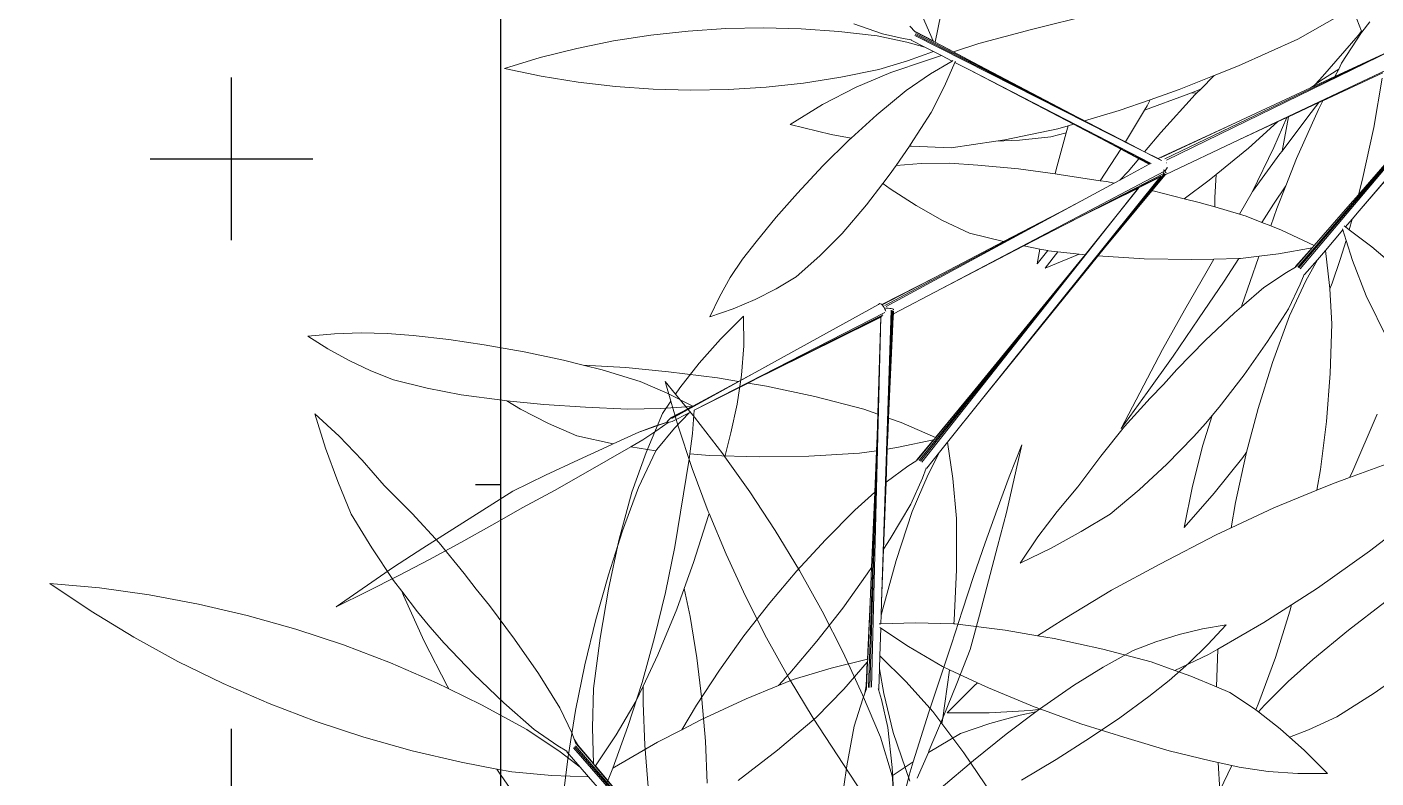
# Model space of a CAD drawing. Header units: millimetres. Extents: x 17 to 218440, y 21 to 53693.
# Drawn here: x 40962.3 to 41376.6, y 21009.9 to 21240.6 of the extents above; entities that cross this region are included whole.
import ezdxf

# ---------------------------------------------------------------- set-up
doc = ezdxf.new("R2010")
doc.units = ezdxf.units.MM
doc.header["$MEASUREMENT"] = 0
doc.linetypes.add('HIDDEN2', pattern=[0.1875, 0.125, -0.0625])
doc.layers.add('AS', color=8, linetype='HIDDEN2', lineweight=5)
doc.layers.add('Edges', color=7, linetype='Continuous', lineweight=18)
doc.layers.add('tampak', color=7, linetype='Continuous')

# ---------------------------------------------------------------- blocks, each defined once
blk = doc.blocks.new('OUTDOOR')
at = {"layer": 'tampak', "transparency": 33554687}
h = blk.add_hatch(dxfattribs=at)
h.set_pattern_fill('CROSS', scale=400)
h.paths.add_polyline_path([(1833117.56, 62258.33), (1829017.56, 62258.33), (1829017.56, 55399.79), (1833117.56, 55399.79)])
blk.add_line((1833117.56, 62258.33), (1833117.56, 44386.87))
blk = doc.blocks.new('BAMBOOPLAN')
at = {"layer": 'Edges'}
for p, q in [((-0.8559, 13.1692), (-0.9579, 13.068)), ((-0.8559, 13.1692), (-0.8553, 13.0391)), ((-0.9579, 13.068), (-1.0515, 12.9628)), ((-0.8553, 13.0391), (-0.8646, 12.9102)), ((-1.0515, 12.9628), (-1.1363, 12.8538)), ((-0.8646, 12.9102), (-0.8837, 12.7826)), ((-1.2001, 12.8817), (-1.1753, 12.796)), ((-1.2001, 12.8817), (-1.1545, 12.8268)), ((-1.1363, 12.8538), (-1.1545, 12.8268)), ((-1.1753, 12.796), (-1.2122, 12.7413)), ((-1.1753, 12.796), (-1.1448, 12.6904)), ((-1.1545, 12.8268), (-1.0708, 12.7259)), ((-2.7367, 12.7404), (-2.6898, 12.5903)), ((-2.7367, 12.7404), (-2.6307, 12.642)), ((-1.2122, 12.7413), (-1.2841, 12.5703)), ((-0.8837, 12.7826), (-0.9125, 12.6568)), ((-1.1448, 12.6904), (-1.0817, 12.5001)), ((-1.0708, 12.7259), (-0.947, 12.5647)), ((-2.6307, 12.642), (-2.5293, 12.5373)), ((-0.9125, 12.6568), (-0.9379, 12.5518)), ((-2.6898, 12.5903), (-2.6366, 12.4436)), ((-1.2841, 12.5703), (-1.3467, 12.3961)), ((-0.947, 12.5647), (-0.9379, 12.5518)), ((-0.9379, 12.5518), (-0.8289, 12.3985)), ((0.2975, 12.3068), (0.3646, 12.6047)), ((0.3646, 12.6047), (0.3099, 12.4635)), ((-2.5293, 12.5373), (-2.4326, 12.4265)), ((-1.0817, 12.5001), (-1.011, 12.3112)), ((-2.6366, 12.4436), (-2.5775, 12.3004)), ((0.3099, 12.4635), (0.2564, 12.32)), ((-2.4326, 12.4265), (-2.3097, 12.303)), ((-1.3467, 12.3961), (-1.4028, 12.1847)), ((-0.8289, 12.3985), (-0.7168, 12.2278)), ((0.2564, 12.32), (0.2042, 12.1744)), ((-2.5775, 12.3004), (-2.4877, 12.1529)), ((-2.3097, 12.303), (-2.1917, 12.1742)), ((-1.01, 12.2949), (-1.0751, 12.0874)), ((-1.011, 12.3112), (-1.0076, 12.303)), ((-1.0076, 12.303), (-1.01, 12.2949)), ((-1.0076, 12.303), (-0.9329, 12.1242)), ((0.2975, 12.3068), (0.2585, 12.1577)), ((-0.7168, 12.2278), (-0.611, 12.0529)), ((-2.4877, 12.1529), (-2.3914, 12.0096)), ((-2.1917, 12.1742), (-2.0815, 12.0402)), ((-1.4028, 12.1847), (-1.4492, 11.9711)), ((0.2042, 12.1744), (0.1535, 12.0272)), ((0.2585, 12.1577), (0.2189, 12.0075)), ((-1.0751, 12.0874), (-1.1162, 11.9745)), ((-0.9329, 12.1242), (-0.8475, 11.9396)), ((-2.0815, 12.0402), (-2.0293, 11.9708)), ((-0.611, 12.0529), (-0.5118, 11.8743)), ((0.1535, 12.0272), (0.1044, 11.8786)), ((-3.9006, 11.9963), (-3.6823, 11.9761)), ((-3.9006, 11.9963), (-3.7187, 11.8739)), ((-3.6823, 11.9761), (-3.4647, 11.9458)), ((-2.3914, 12.0096), (-2.3554, 11.9617)), ((-2.3554, 11.9617), (-2.3478, 11.9429)), ((-2.3554, 11.9617), (-2.287, 11.8708)), ((-2.0293, 11.9708), (-1.971, 11.8994)), ((-1.4492, 11.9711), (-1.4858, 11.7558)), ((-1.1162, 11.9745), (-1.1494, 11.8832)), ((-1.1162, 11.9745), (-1.0908, 11.8513)), ((0.2189, 12.0075), (0.1787, 11.8566)), ((-3.4647, 11.9458), (-3.2482, 11.9056)), ((-3.2482, 11.9056), (-3.0336, 11.8556)), ((-2.3478, 11.9429), (-2.2568, 11.7425)), ((-1.971, 11.8994), (-1.8604, 11.752)), ((-0.8475, 11.9396), (-0.7551, 11.7577)), ((-3.7187, 11.8739), (-3.531, 11.7596)), ((-3.0336, 11.8556), (-2.8212, 11.7958)), ((-2.287, 11.8708), (-2.2332, 11.8054)), ((-1.1494, 11.8832), (-1.2329, 11.6828)), ((-1.0908, 11.8513), (-1.0609, 11.6698)), ((-0.5118, 11.8743), (-0.4194, 11.6924)), ((0.1044, 11.8786), (0.057, 11.729)), ((0.1787, 11.8566), (0.138, 11.7054)), ((-2.8212, 11.7958), (-2.6117, 11.7264)), ((-2.2332, 11.8054), (-2.1702, 11.734)), ((1.1575, 11.7967), (1.0549, 11.7716)), ((1.2611, 11.8149), (1.1575, 11.7967)), ((1.2611, 11.8149), (1.1813, 11.7279)), ((-3.531, 11.7596), (-3.338, 11.6539)), ((-2.6117, 11.7264), (-2.4055, 11.6476)), ((-2.2568, 11.7425), (-2.1566, 11.5461)), ((-2.1702, 11.734), (-2.0416, 11.5999)), ((-1.8604, 11.752), (-1.756, 11.6006)), ((-1.4858, 11.7558), (-1.514, 11.535)), ((-0.7551, 11.7577), (-0.6558, 11.5791)), ((0.057, 11.729), (0.0061, 11.5801)), ((0.9535, 11.7398), (0.8536, 11.7013)), ((1.0549, 11.7716), (0.9535, 11.7398)), ((1.1813, 11.7279), (1.0982, 11.6463)), ((-1.2329, 11.6828), (-1.297, 11.545)), ((-1.0609, 11.6698), (-1.0385, 11.487)), ((-0.4194, 11.6924), (-0.334, 11.5077)), ((0.138, 11.7054), (0.0799, 11.5571)), ((0.8536, 11.7013), (0.7216, 11.6279)), ((-3.338, 11.6539), (-3.14, 11.5569)), ((-2.4055, 11.6476), (-2.2032, 11.5597)), ((0.7216, 11.6279), (0.5913, 11.548)), ((1.0982, 11.6463), (1.012, 11.5704)), ((-3.14, 11.5569), (-2.9377, 11.4689)), ((-2.2032, 11.5597), (-2.1492, 11.5332)), ((-2.1566, 11.5461), (-2.1492, 11.5332)), ((-2.0416, 11.5999), (-1.9079, 11.4714)), ((-1.756, 11.6006), (-1.6621, 11.4502)), ((-1.297, 11.545), (-1.3269, 11.4809)), ((-1.297, 11.545), (-1.297, 11.471)), ((-0.6558, 11.5791), (-0.55, 11.4042)), ((0.0061, 11.5801), (-0.0428, 11.4309)), ((0.0799, 11.5571), (0.0201, 11.4098)), ((0.5913, 11.548), (0.4425, 11.4445)), ((1.012, 11.5704), (0.923, 11.5003)), ((-2.1492, 11.5332), (-2.0053, 11.4627)), ((-1.514, 11.535), (-1.5192, 11.3616)), ((-1.0385, 11.487), (-1.0234, 11.3032)), ((-0.334, 11.5077), (-0.2558, 11.3207)), ((0.923, 11.5003), (0.7956, 11.4068)), ((-2.9377, 11.4689), (-2.7316, 11.3901)), ((-2.0053, 11.4627), (-1.8066, 11.3549)), ((-1.9079, 11.4714), (-1.7745, 11.3546)), ((-1.6621, 11.4502), (-1.6088, 11.3371)), ((-1.3269, 11.4809), (-1.4149, 11.3314)), ((-1.297, 11.471), (-1.2894, 11.2868)), ((-0.0428, 11.4309), (-0.1113, 11.2124)), ((0.4262, 11.4323), (0.2961, 11.3347)), ((0.4262, 11.4323), (0.3579, 11.4184)), ((0.4425, 11.4445), (0.4262, 11.4323)), ((-2.7316, 11.3901), (-2.522, 11.3207)), ((-0.55, 11.4042), (-0.3368, 11.079)), ((0.0201, 11.4098), (-0.0412, 11.2639)), ((0.2246, 11.382), (0.0964, 11.3375)), ((0.3579, 11.4184), (0.2246, 11.382)), ((0.7956, 11.4068), (0.6659, 11.3194)), ((-2.522, 11.3207), (-2.3097, 11.261)), ((-1.8066, 11.3549), (-1.6606, 11.2564)), ((-1.7745, 11.3546), (-1.6714, 11.2838)), ((-1.6088, 11.3371), (-1.5989, 11.3121)), ((-1.5989, 11.3121), (-1.5817, 11.2849)), ((-1.5989, 11.3121), (-1.5915, 11.2937)), ((-1.5192, 11.3616), (-1.515, 11.2054)), ((-1.4149, 11.3314), (-1.5062, 11.195)), ((-0.2558, 11.3207), (-0.2044, 11.1511)), ((0.0964, 11.3375), (-0.0452, 11.2546)), ((0.2961, 11.3347), (0.1527, 11.2191)), ((0.6659, 11.3194), (0.5158, 11.2228)), ((-2.3097, 11.261), (-2.095, 11.2109)), ((-1.6714, 11.2838), (-1.6311, 11.2596)), ((-1.6606, 11.2564), (-1.5731, 11.1898)), ((-1.6313, 11.2574), (-1.6311, 11.2596)), ((-1.6313, 11.2574), (-1.5731, 11.1898)), ((-1.6311, 11.2596), (-1.6296, 11.2588)), ((-0.5329, 10.0512), (-1.6024, 11.274)), ((-0.7768, 10.3326), (-1.5974, 11.2788)), ((-0.852, 10.4202), (-1.5932, 11.2834)), ((-1.5895, 11.2937), (-1.5915, 11.2937)), ((-1.5915, 11.2937), (-1.5908, 11.2919)), ((-1.5883, 11.2927), (-1.5895, 11.2937)), ((-1.5885, 11.2906), (-1.5149, 11.2036)), ((-1.5883, 11.2927), (-1.5817, 11.2849)), ((-1.5817, 11.2849), (-1.515, 11.2054)), ((-1.2894, 11.2868), (-1.2743, 11.103)), ((-1.0234, 11.3032), (-1.0158, 11.119)), ((-0.0452, 11.2546), (-0.0937, 11.1411)), ((-0.0412, 11.2639), (-0.0452, 11.2546)), ((-2.095, 11.2109), (-1.9382, 11.1811)), ((-1.5731, 11.1898), (-1.5363, 11.1472)), ((-1.515, 11.2054), (-1.5149, 11.2036)), ((-1.5149, 11.2036), (-1.5068, 11.1941)), ((-1.5062, 11.195), (-1.5068, 11.1941)), ((-1.5068, 11.1941), (-1.3454, 11.0032)), ((-1.5062, 11.195), (-1.3454, 11.0032)), ((-0.1113, 11.2124), (-0.2044, 11.1511)), ((-0.1113, 11.2124), (-0.1295, 11.1544)), ((0.1527, 11.2191), (0.0107, 11.0993)), ((0.5158, 11.2228), (0.3639, 11.1327)), ((-1.9382, 11.1811), (-1.9298, 11.1677)), ((-1.9382, 11.1811), (-1.873, 11.1687)), ((-1.9298, 11.1677), (-1.8037, 10.9865)), ((-1.873, 11.1687), (-1.6976, 11.1526)), ((-1.6976, 11.1526), (-1.5363, 11.1472)), ((-1.5363, 11.1472), (-1.4564, 11.0545)), ((-0.2044, 11.1511), (-0.2021, 11.1435)), ((-0.2021, 11.1435), (-0.1961, 11.0223)), ((-0.1295, 11.1544), (-0.1471, 11.0824)), ((1.3179, -4.3126), (2.584, -3.7127)), ((-0.0712, -3.7712), (-0.0244, -3.8786)), ((0.0097, -3.7628), (-0.0154, -3.8834)), ((0.4081, -3.8286), (0.6785, -3.7609)), ((1.5764, -3.871), (1.7695, -3.7607)), ((2.5327, -3.7556), (1.5861, -4.8791)), ((1.8559, -3.836), (1.8149, -3.7311)), ((1.8447, -4.625), (2.5849, -3.7592)), ((-1.2631, -3.8532), (-1.0986, -3.8351)), ((-1.0986, -3.8351), (-0.9334, -3.8245)), ((-0.9334, -3.8245), (-0.7679, -3.8213)), ((-0.7679, -3.8213), (-0.6025, -3.8257)), ((-0.6025, -3.8257), (-0.4376, -3.8375)), ((-0.4376, -3.8375), (-0.2692, -3.8566)), ((-0.3724, -3.804), (-0.2468, -3.8478)), ((-0.1266, -3.8134), (-0.1025, -3.8387)), ((-0.101, -3.8381), (-0.1025, -3.8387)), ((-0.1025, -3.8387), (-0.1014, -3.8398)), ((-0.0999, -3.8384), (-0.101, -3.8381)), ((0.6573, -4.2383), (-0.1007, -3.8463)), ((-0.0999, -3.8384), (-0.0244, -3.8786)), ((-0.0995, -3.84), (-0.0239, -3.8798)), ((0.1757, -3.8905), (0.4081, -3.8286)), ((1.7682, -3.9763), (1.8562, -3.8423)), ((1.8408, -3.8549), (1.8559, -3.836)), ((1.8576, -3.8404), (1.8559, -3.836)), ((1.8562, -3.8423), (1.8576, -3.8404)), ((1.8576, -3.8404), (1.8921, -3.7943)), ((-1.5882, -3.9116), (-1.4264, -3.8788)), ((-1.4264, -3.8788), (-1.2631, -3.8532)), ((-0.2692, -3.8566), (-0.14, -3.884)), ((-0.2468, -3.8478), (-0.1552, -3.868)), ((-0.1552, -3.868), (-0.1204, -3.8735)), ((-0.14, -3.884), (-0.0604, -3.9058)), ((-0.1199, -3.8751), (-0.1204, -3.8735)), ((-0.1204, -3.8735), (-0.1191, -3.8737)), ((-0.1199, -3.8751), (-0.0604, -3.9058)), ((0.9755, -4.4014), (-0.1044, -3.8554)), ((0.7342, -4.278), (-0.1023, -3.8507)), ((-0.0604, -3.9058), (-0.0229, -3.9251)), ((-0.0244, -3.8786), (-0.0239, -3.8798)), ((-0.0239, -3.8798), (-0.0156, -3.8841)), ((-0.0154, -3.8834), (-0.0156, -3.8841)), ((-0.0156, -3.8841), (0.1504, -3.9715)), ((-0.0154, -3.8834), (0.0651, -3.9261)), ((0.0651, -3.9261), (0.1757, -3.8905)), ((2.1238, -3.8535), (1.0004, -4.402)), ((1.316, -3.9881), (1.5764, -3.871)), ((1.6848, -4.0348), (1.8408, -3.8549)), ((-1.9055, -3.9991), (-1.748, -3.9518)), ((-1.748, -3.9518), (-1.5882, -3.9116)), ((-0.2097, -4.0169), (-0.0529, -3.9642)), ((-0.1365, -3.9666), (-0.0229, -3.9251)), ((-0.0529, -3.9642), (0.0123, -3.9432)), ((-0.0229, -3.9251), (0.0123, -3.9432)), ((0.0123, -3.9432), (0.0587, -3.967)), ((0.0587, -3.967), (0.0619, -3.9651)), ((0.0651, -3.9261), (0.1504, -3.9715)), ((1.9962, -3.9147), (0.993, -4.396)), ((2.3606, -3.9574), (1.5807, -4.875)), ((1.739, -4.0349), (1.9533, -3.9348)), ((-1.9055, -3.9991), (-1.7446, -4.0331)), ((-0.4293, -4.0378), (-0.263, -4.0047)), ((-0.362, -4.0815), (-0.2097, -4.0169)), ((-0.263, -4.0047), (-0.1365, -3.9666)), ((-0.1429, -4.0964), (-0.0353, -4.0233)), ((-0.0353, -4.0233), (0.0587, -3.967)), ((0.0258, -4.0771), (0.0714, -3.9735)), ((0.0714, -3.9735), (0.0735, -3.9687)), ((0.0714, -3.9735), (0.1348, -4.0062)), ((0.1348, -4.0062), (0.5921, -4.2439)), ((0.1348, -4.0062), (0.9325, -4.4166)), ((0.1504, -3.9715), (0.6405, -4.2294)), ((1.2097, -4.0307), (1.316, -3.9881)), ((1.6775, -4.0523), (1.7554, -4.0019)), ((1.6859, -4.141), (1.9489, -4.0184)), ((1.739, -4.0349), (1.7554, -4.0019)), ((1.7554, -4.0019), (1.7682, -3.9763)), ((-1.7446, -4.0331), (-1.582, -4.0598)), ((-1.582, -4.0598), (-1.4181, -4.079)), ((-1.4181, -4.079), (-1.2532, -4.0909)), ((-0.9223, -4.092), (-0.7571, -4.0814)), ((-0.7571, -4.0814), (-0.5926, -4.0633)), ((-0.5926, -4.0633), (-0.4293, -4.0378)), ((-0.5092, -4.1577), (-0.362, -4.0815)), ((-0.0334, -4.193), (0.0258, -4.0771)), ((1.0561, -4.0922), (1.2097, -4.0307)), ((1.1498, -4.0899), (1.2097, -4.0307)), ((2.2884, -4.0416), (1.5758, -4.8718)), ((1.6317, -4.085), (1.739, -4.0349)), ((1.6317, -4.085), (1.6495, -4.0723)), ((1.6495, -4.0723), (1.6564, -4.0674)), ((1.6495, -4.0723), (1.6533, -4.0682)), ((1.6533, -4.0682), (1.6848, -4.0348)), ((1.6533, -4.0682), (1.6564, -4.0674)), ((1.6564, -4.0674), (1.6775, -4.0523)), ((1.9096, -4.2593), (1.9469, -4.0415)), ((-1.2532, -4.0909), (-1.0878, -4.0952)), ((-1.0878, -4.0952), (-0.9223, -4.092)), ((-0.2713, -4.2031), (-0.1429, -4.0964)), ((0.7915, -4.1844), (0.9286, -4.1366)), ((0.9028, -4.1823), (1.0855, -4.1159)), ((0.9145, -4.1629), (0.9286, -4.1366)), ((0.9286, -4.1366), (1.0561, -4.0922)), ((0.9748, -4.2799), (1.1253, -4.1141)), ((1.0855, -4.1159), (1.1097, -4.1061)), ((1.1097, -4.1061), (1.1498, -4.0899)), ((1.1097, -4.1061), (1.1321, -4.1074)), ((1.1253, -4.1141), (1.1321, -4.1074)), ((1.1321, -4.1074), (1.1498, -4.0899)), ((1.2835, -4.2476), (1.6317, -4.085)), ((1.6666, -4.1796), (1.6859, -4.141)), ((1.6686, -4.1491), (1.6859, -4.141)), ((-0.6511, -4.2453), (-0.5092, -4.1577)), ((-0.1233, -4.3338), (-0.0334, -4.193)), ((0.6405, -4.2294), (0.7915, -4.1844)), ((0.8195, -4.3216), (0.9028, -4.1823)), ((0.9028, -4.1823), (0.9145, -4.1629)), ((1.5348, -4.2115), (1.6686, -4.1491)), ((1.5709, -4.3951), (1.6666, -4.1796)), ((1.6203, -4.2116), (1.6686, -4.1491)), ((-0.6511, -4.2453), (-0.4722, -4.2892)), ((-0.3841, -4.305), (-0.2713, -4.2031)), ((0.5228, -4.2645), (0.5682, -4.251)), ((0.5598, -4.2819), (0.5682, -4.251)), ((0.5682, -4.251), (0.5921, -4.2439)), ((0.5921, -4.2439), (0.6421, -4.2698)), ((0.6405, -4.2294), (0.6573, -4.2383)), ((0.7342, -4.278), (0.6573, -4.2383)), ((0.969, -4.392), (1.2835, -4.2476)), ((0.9768, -4.3908), (1.2835, -4.2476)), ((1.3179, -4.3126), (1.4864, -4.234)), ((1.359, -4.3497), (1.4864, -4.234)), ((1.471, -4.3467), (1.5283, -4.2145)), ((1.4864, -4.234), (1.5283, -4.2145)), ((1.5073, -4.3619), (1.5348, -4.2115)), ((1.5073, -4.3619), (1.6203, -4.2116)), ((1.5283, -4.2145), (1.5348, -4.2115)), ((1.8585, -4.4915), (1.9096, -4.2593)), ((-0.508, -4.4269), (-0.3922, -4.3123)), ((-0.4722, -4.2892), (-0.3841, -4.305)), ((-0.3922, -4.3123), (-0.3841, -4.305)), ((0.0553, -4.3485), (0.2509, -4.3187)), ((0.2509, -4.3187), (0.2904, -4.3127)), ((0.2509, -4.3187), (0.3552, -4.314)), ((0.2904, -4.3127), (0.5228, -4.2645)), ((0.3552, -4.314), (0.4917, -4.2991)), ((0.4917, -4.2991), (0.5598, -4.2819)), ((0.5158, -4.4427), (0.5598, -4.2819)), ((0.6421, -4.2698), (0.9277, -4.4182)), ((0.7151, -4.3084), (0.6421, -4.2698)), ((0.9251, -4.4195), (0.7151, -4.3084)), ((0.7997, -4.3537), (0.7151, -4.3084)), ((0.8195, -4.3216), (0.7342, -4.278)), ((0.904, -4.3648), (0.9748, -4.2799)), ((0.997, -4.4646), (1.3179, -4.3126)), ((-0.187, -4.4249), (-0.1275, -4.3399)), ((-0.1275, -4.3399), (-0.1233, -4.3338)), ((-0.1275, -4.3399), (-0.1185, -4.3409)), ((-0.1185, -4.3409), (0.0553, -4.3485)), ((0.7082, -4.492), (0.7997, -4.3537)), ((0.8782, -4.3957), (0.7997, -4.3537)), ((0.904, -4.3648), (0.8195, -4.3216)), ((0.9633, -4.3951), (0.904, -4.3648)), ((1.2171, -4.4653), (1.359, -4.3497)), ((1.3754, -4.5422), (1.471, -4.3467)), ((1.3771, -4.5393), (1.4978, -4.3745)), ((1.4978, -4.3745), (1.5073, -4.3619)), ((-0.6187, -4.5467), (-0.508, -4.4269)), ((-0.2171, -4.468), (-0.187, -4.4249)), ((-0.187, -4.4249), (-0.0764, -4.416)), ((-0.0764, -4.416), (0.0476, -4.4156)), ((0.0476, -4.4156), (0.1714, -4.4246)), ((0.1714, -4.4246), (0.3509, -4.44)), ((0.9238, -4.4201), (0.795, -4.4899)), ((0.8317, -4.4514), (0.8782, -4.3957)), ((0.9238, -4.4201), (0.8782, -4.3957)), ((0.9251, -4.4195), (0.9238, -4.4201)), ((0.9258, -4.4191), (0.9251, -4.4195)), ((0.9325, -4.4166), (0.9326, -4.4167)), ((0.969, -4.392), (0.9633, -4.3951)), ((0.9721, -4.3996), (0.9633, -4.3951)), ((0.9785, -4.4029), (0.9779, -4.4026)), ((0.9785, -4.4029), (0.9779, -4.4026)), ((0.9995, -4.4398), (1.0021, -4.435)), ((1.0006, -4.4141), (1.0002, -4.4139)), ((1.0021, -4.435), (1.003, -4.433)), ((1.5236, -4.5145), (1.5709, -4.3951)), ((1.8421, -4.5539), (1.9869, -4.3877)), ((-0.2448, -4.5041), (-0.2171, -4.468)), ((0.0146, -4.9645), (0.9879, -4.4524)), ((0.1865, -5.4552), (0.9745, -4.4726)), ((0.3509, -4.44), (0.5114, -4.4621)), ((0.5114, -4.4621), (0.5158, -4.4427)), ((0.5114, -4.4621), (0.5295, -4.4647)), ((0.5295, -4.4647), (0.7082, -4.492)), ((0.5548, -4.6846), (0.9851, -4.4616)), ((0.9755, -4.4719), (0.6355, -4.6438)), ((0.6657, -4.8625), (0.9913, -4.4599)), ((0.7082, -4.492), (0.7362, -4.4963)), ((0.9933, -4.4633), (0.7356, -4.7774)), ((0.7362, -4.4963), (0.7705, -4.5031)), ((0.795, -4.4899), (0.7705, -4.5031)), ((0.795, -4.4899), (0.8317, -4.4514)), ((0.9624, -4.4812), (0.8777, -4.5233)), ((0.9788, -4.484), (0.9355, -4.5361)), ((0.9745, -4.4726), (0.9745, -4.4725)), ((0.9762, -4.4715), (0.9755, -4.4719)), ((0.9939, -4.4656), (0.9788, -4.484)), ((0.9931, -4.4669), (0.9788, -4.484)), ((0.9851, -4.4616), (0.9854, -4.4614)), ((0.9855, -4.4587), (0.9856, -4.4587)), ((0.9856, -4.4587), (0.9879, -4.4558)), ((0.9882, -4.4454), (0.9872, -4.4446)), ((0.9879, -4.4524), (0.988, -4.4524)), ((0.989, -4.4462), (0.9882, -4.4454)), ((0.9891, -4.4464), (0.989, -4.4462)), ((0.9926, -4.45), (0.9891, -4.4464)), ((0.996, -4.4541), (0.9926, -4.45)), ((0.9931, -4.4669), (0.9946, -4.465)), ((0.994, -4.4485), (0.9941, -4.4484)), ((0.9941, -4.4484), (0.9968, -4.4444)), ((0.9945, -4.465), (0.9946, -4.465)), ((0.9946, -4.465), (0.9952, -4.4643)), ((0.9946, -4.465), (0.997, -4.4646)), ((0.9981, -4.4574), (0.996, -4.4541)), ((0.9968, -4.4444), (0.9995, -4.4398)), ((0.9982, -4.4577), (0.9981, -4.4574)), ((0.9982, -4.4605), (0.9983, -4.4603)), ((1.0004, -4.4606), (1.0001, -4.4607)), ((1.0003, -4.4607), (1.0005, -4.4606)), ((1.0776, -4.571), (1.1874, -4.4894)), ((1.1874, -4.4894), (1.2171, -4.4653)), ((1.2124, -4.5654), (1.2171, -4.4653)), ((1.8421, -4.5539), (1.8585, -4.4915)), ((1.8447, -4.625), (1.993, -4.453)), ((-0.7126, -4.6515), (-0.6187, -4.5467)), ((-0.317, -4.598), (-0.2448, -4.5041)), ((-0.2448, -4.5041), (-0.2129, -4.5277)), ((-0.2129, -4.5277), (-0.0993, -4.6013)), ((0.8777, -4.5233), (-0.0741, -5.7277)), ((0.7705, -4.5031), (0.6276, -4.5805)), ((0.8759, -4.5242), (0.6355, -4.6438)), ((0.8764, -4.5243), (0.7009, -4.7444)), ((0.9355, -4.5361), (0.7356, -4.7774)), ((0.8768, -4.5238), (0.8759, -4.5242)), ((0.8759, -4.5242), (0.8764, -4.5243)), ((0.8768, -4.5238), (0.8764, -4.5243)), ((0.8777, -4.5233), (0.8768, -4.5238)), ((0.9355, -4.5361), (0.9411, -4.5372)), ((0.9411, -4.5372), (1.0776, -4.571)), ((1.3199, -4.6388), (1.3754, -4.5422)), ((1.3754, -4.5422), (1.3771, -4.5393)), ((1.4698, -4.5952), (1.5236, -4.5145)), ((1.4839, -4.6147), (1.5236, -4.5145)), ((1.806, -4.5954), (1.8421, -4.5539)), ((-0.4228, -4.7233), (-0.317, -4.598)), ((0.6276, -4.5805), (-0.2299, -5.0446)), ((-0.0993, -4.6013), (0.0167, -4.6661)), ((0.6276, -4.5805), (0.5302, -4.6323)), ((1.0776, -4.571), (1.1438, -4.5874)), ((1.1438, -4.5874), (1.2124, -4.6074)), ((1.2124, -4.6074), (1.2124, -4.5654)), ((1.2124, -4.6074), (1.3199, -4.6388)), ((1.4189, -4.6752), (1.4698, -4.5952)), ((1.4573, -4.6905), (1.4839, -4.6147)), ((1.6472, -4.7762), (1.806, -4.5954)), ((1.6481, -4.7766), (1.806, -4.5954)), ((-0.8008, -4.7609), (-0.7126, -4.6515)), ((0.5302, -4.6323), (-0.2359, -5.0401)), ((0.0167, -4.6661), (0.1347, -4.7218)), ((0.285, -4.7596), (0.5302, -4.6323)), ((0.6355, -4.6438), (0.5548, -4.6846)), ((1.3199, -4.6388), (1.3493, -4.6474)), ((1.3493, -4.6474), (1.4189, -4.6752)), ((1.4189, -4.6752), (1.4573, -4.6905)), ((1.7853, -4.6946), (1.8139, -4.6611)), ((1.8018, -4.7071), (1.8139, -4.6611)), ((1.8139, -4.6611), (1.8447, -4.625)), ((-0.5211, -4.8214), (-0.4228, -4.7233)), ((0.1347, -4.7218), (0.285, -4.7596)), ((0.3741, -4.7782), (0.5548, -4.6846)), ((1.4573, -4.6905), (1.5042, -4.7093)), ((1.5042, -4.7093), (1.6472, -4.7762)), ((1.697, -4.7978), (1.7734, -4.7084)), ((1.7734, -4.7084), (1.772, -4.7039)), ((1.788, -4.7543), (1.7734, -4.7084)), ((1.7853, -4.6946), (1.7799, -4.6905)), ((1.8018, -4.7071), (1.7853, -4.6946)), ((1.9011, -4.782), (1.8018, -4.7071)), ((-0.8607, -4.8369), (-0.8008, -4.7609)), ((0.7009, -4.7444), (-0.0798, -5.7237)), ((-0.0144, -4.915), (0.285, -4.7596)), ((0.0146, -4.9645), (0.3741, -4.7782)), ((0.3741, -4.7782), (0.4439, -4.7919)), ((0.4325, -4.8564), (0.4439, -4.7919)), ((0.4439, -4.7919), (0.4788, -4.7987)), ((0.7009, -4.7444), (0.6427, -4.8167)), ((0.7356, -4.7774), (0.6986, -4.8224)), ((1.4907, -4.8128), (1.6386, -4.786)), ((1.5662, -4.8684), (1.6386, -4.786)), ((1.5682, -4.8683), (1.6402, -4.7857)), ((1.6386, -4.786), (1.6402, -4.7857)), ((1.6402, -4.7857), (1.6481, -4.7766)), ((1.6472, -4.7762), (1.6481, -4.7766)), ((1.7621, -4.8385), (1.788, -4.7543)), ((1.8159, -4.8423), (1.788, -4.7543)), ((2.0282, -4.89), (1.9011, -4.782)), ((-0.9145, -4.9173), (-0.8607, -4.8369)), ((-0.6247, -4.9142), (-0.5211, -4.8214)), ((0.6285, -4.8343), (-0.0851, -5.7205)), ((0.1452, -5.4257), (0.6285, -4.8343)), ((0.4325, -4.8564), (0.4788, -4.7987)), ((0.4668, -4.8766), (0.5228, -4.8038)), ((0.4668, -4.8766), (0.6169, -4.8139)), ((0.4788, -4.7987), (0.4823, -4.7994)), ((0.4823, -4.7994), (0.5228, -4.8038)), ((0.5228, -4.8038), (0.6169, -4.8139)), ((0.6169, -4.8139), (0.6427, -4.8167)), ((0.6427, -4.8167), (0.6285, -4.8343)), ((0.6986, -4.8224), (0.6657, -4.8625)), ((0.6986, -4.8224), (0.9012, -4.835)), ((0.9012, -4.835), (1.1111, -4.8384)), ((1.1111, -4.8384), (1.2069, -4.836)), ((1.1777, -4.8871), (1.2069, -4.836)), ((1.2069, -4.836), (1.3173, -4.8332)), ((1.2522, -4.9329), (1.3173, -4.8332)), ((1.3173, -4.8332), (1.3251, -4.833)), ((1.3251, -4.833), (1.4065, -4.8231)), ((1.331, -5.04), (1.4039, -4.8298)), ((1.4039, -4.8298), (1.4065, -4.8231)), ((1.4065, -4.8231), (1.4907, -4.8128)), ((1.6061, -4.9042), (1.6618, -4.839)), ((1.6112, -4.9318), (1.6618, -4.839)), ((1.6618, -4.839), (1.697, -4.7978)), ((1.7153, -4.9519), (1.697, -4.7978)), ((1.7265, -4.9411), (1.7621, -4.8385)), ((1.8754, -4.9981), (1.8159, -4.8423)), ((0.1865, -5.4552), (0.6657, -4.8625)), ((1.0793, -5.0602), (1.1777, -4.8871)), ((1.4273, -4.9615), (1.527, -4.8944)), ((1.527, -4.8944), (1.5657, -4.8716)), ((1.5662, -4.8684), (1.5655, -4.8697)), ((1.5655, -4.8697), (1.5657, -4.8716)), ((1.5657, -4.8716), (1.5674, -4.8707)), ((1.5868, -4.9461), (1.6039, -4.9043)), ((1.6039, -4.9043), (1.6045, -4.9028)), ((1.6061, -4.9042), (1.6039, -4.9043)), ((-0.9621, -5.0018), (-0.9145, -4.9173)), ((-0.8047, -5.0129), (-0.7122, -4.9662)), ((-0.7122, -4.9662), (-0.6247, -4.9142)), ((-0.2497, -5.0352), (-0.0144, -4.915)), ((-0.2484, -5.0364), (-0.0144, -4.915)), ((-0.1982, -5.0765), (0.0146, -4.9645)), ((1.141, -5.0988), (1.2522, -4.9329)), ((1.3294, -5.0457), (1.4273, -4.9615)), ((1.5345, -5.0544), (1.5868, -4.9461)), ((1.5389, -5.085), (1.6112, -4.9318)), ((1.7162, -4.9673), (1.7153, -4.9519)), ((1.7162, -4.9673), (1.7265, -4.9411)), ((1.7255, -5.1209), (1.7162, -4.9673)), ((-1.0034, -5.0902), (-0.9621, -5.0018)), ((-0.9018, -5.0543), (-0.8047, -5.0129)), ((-0.2619, -5.0338), (-0.2577, -5.0316)), ((-0.2545, -5.0321), (-0.2577, -5.0316)), ((1.9707, -5.1898), (1.8754, -4.9981)), ((-1.0733, -5.4997), (-0.2368, -5.071)), ((-1.0034, -5.0902), (-0.9018, -5.0543)), ((-0.7974, -5.3603), (-0.246, -5.0815)), ((-0.2517, -5.0884), (-0.7226, -5.323)), ((-0.2642, -5.0351), (-0.7203, -5.2871)), ((-0.2619, -5.0338), (-0.2642, -5.0351)), ((-0.2508, -5.0342), (-0.2545, -5.0321)), ((-0.252, -5.0907), (-0.2524, -5.0909)), ((-0.2497, -5.0352), (-0.2508, -5.0342)), ((-0.2502, -6.3412), (-0.2084, -5.0609)), ((-0.2484, -5.0868), (-0.25, -5.0875)), ((-0.2484, -5.0364), (-0.2497, -5.0352)), ((-0.2468, -5.0379), (-0.2484, -5.0364)), ((-0.2483, -5.0867), (-0.2484, -5.0868)), ((-0.2427, -5.0428), (-0.2468, -5.0379)), ((-0.246, -5.0815), (-0.2456, -5.0813)), ((-0.2389, -5.0488), (-0.2427, -5.0428)), ((-0.2355, -5.0552), (-0.2389, -5.0488)), ((-0.2338, -5.0596), (-0.2355, -5.0552)), ((-0.2329, -5.0618), (-0.2338, -5.0596)), ((-0.2288, -5.0514), (-0.2334, -5.0515)), ((-0.2323, -5.064), (-0.2329, -5.0618)), ((-0.2215, -5.0517), (-0.2288, -5.0514)), ((-0.2222, -5.5795), (-0.2032, -5.0622)), ((-0.2144, -5.0524), (-0.2215, -5.0517)), ((-0.1996, -5.0636), (-0.2174, -5.4695)), ((-0.1988, -5.0889), (-0.2174, -5.4695)), ((-0.2081, -5.0533), (-0.2144, -5.0524)), ((-0.2029, -5.0546), (-0.2081, -5.0533)), ((-0.1993, -5.056), (-0.2029, -5.0546)), ((-0.1974, -5.0575), (-0.1993, -5.056)), ((-0.1977, -5.0651), (-0.1988, -5.0889)), ((-0.1982, -5.0765), (-0.1988, -5.0889)), ((-0.1976, -5.0666), (-0.1982, -5.0765)), ((-0.1976, -5.0666), (-0.1975, -5.0642)), ((-0.1974, -5.0584), (-0.1974, -5.0575)), ((0.982, -5.2322), (1.0793, -5.0602)), ((1.1693, -5.1939), (1.298, -5.0727)), ((1.298, -5.0727), (1.3294, -5.0457)), ((1.3294, -5.0457), (1.331, -5.04)), ((1.4429, -5.1982), (1.5345, -5.0544)), ((1.4654, -5.2895), (1.5389, -5.085)), ((-0.2888, -5.1089), (-0.7226, -5.323)), ((-0.2538, -5.0917), (-0.2952, -6.7156)), ((-0.2537, -5.0915), (-0.2888, -5.1089)), ((-0.2538, -5.0917), (-0.2888, -5.1089)), ((-0.2538, -5.0917), (-0.2649, -5.4639)), ((-0.2538, -5.0917), (-0.2538, -5.0917)), ((-0.2536, -5.0916), (-0.2537, -5.0915)), ((-0.2535, -5.0915), (-0.2537, -5.0915)), ((-0.2524, -5.0918), (-0.2536, -5.0916)), ((-0.2528, -5.0911), (-0.2535, -5.0915)), ((-0.2534, -5.0915), (-0.2535, -5.0915)), ((-0.2528, -5.0916), (-0.2534, -5.0915)), ((1.0286, -5.262), (1.141, -5.0988)), ((1.7177, -5.3381), (1.7255, -5.1209)), ((-2.7682, -5.174), (-2.6505, -5.164)), ((-2.7682, -5.174), (-2.6796, -5.2307)), ((-2.6505, -5.164), (-2.5342, -5.1603)), ((-2.5342, -5.1603), (-2.4194, -5.1628)), ((-2.4194, -5.1628), (-2.3064, -5.1716)), ((-2.3064, -5.1716), (-2.1494, -5.1891)), ((-2.1494, -5.1891), (-1.9947, -5.2126)), ((1.0453, -5.3205), (1.1693, -5.1939)), ((1.3402, -5.344), (1.4429, -5.1982)), ((-2.6796, -5.2307), (-2.5872, -5.2818)), ((-1.9947, -5.2126), (-1.8188, -5.2432)), ((-1.8188, -5.2432), (-1.6461, -5.2798)), ((0.982, -5.2322), (0.8009, -5.5793)), ((0.9151, -5.4223), (1.0286, -5.262)), ((-2.5872, -5.2818), (-2.491, -5.327)), ((-2.491, -5.327), (-2.3914, -5.3664)), ((-1.6461, -5.2798), (-1.5597, -5.3015)), ((-1.5597, -5.3015), (-1.5595, -5.3015)), ((-1.5595, -5.3015), (-1.3724, -5.3117)), ((-1.5595, -5.3015), (-1.4769, -5.3224)), ((-1.4769, -5.3224), (-1.3101, -5.3732)), ((-1.3724, -5.3117), (-1.1859, -5.3315)), ((-0.7203, -5.2871), (-1.171, -5.5362)), ((-0.7203, -5.2871), (-0.8021, -5.332)), ((-0.7226, -5.323), (-0.7974, -5.3603)), ((0.986, -5.3863), (1.0453, -5.3205)), ((1.402, -5.4917), (1.4654, -5.2895)), ((-2.3914, -5.3664), (-2.2447, -5.4019)), ((-1.3101, -5.3732), (-1.1911, -5.4245)), ((-1.1859, -5.3315), (-0.9701, -5.3576)), ((-0.8021, -5.332), (-1.1723, -5.5348)), ((-1.078, -5.481), (-0.8781, -5.373)), ((-1.0733, -5.4998), (-0.8363, -5.38)), ((-0.9701, -5.3576), (-0.8781, -5.373)), ((-0.8781, -5.373), (-0.8021, -5.332)), ((-0.8363, -5.38), (-0.7974, -5.3603)), ((-0.8363, -5.38), (-0.7557, -5.3935)), ((0.9276, -5.446), (0.986, -5.3863)), ((1.2315, -5.4857), (1.3402, -5.344)), ((1.7014, -5.5494), (1.7177, -5.3381)), ((-2.2447, -5.4019), (-2.0947, -5.4313)), ((-2.0947, -5.4313), (-1.915, -5.456)), ((-1.1911, -5.4245), (-1.078, -5.481)), ((-0.7557, -5.3935), (-0.5434, -5.439)), ((-0.5434, -5.439), (-0.3278, -5.4946)), ((-0.014, -5.6188), (0.1452, -5.4257)), ((-0.013, -5.6192), (0.1452, -5.4257)), ((0.8009, -5.5793), (0.9151, -5.4223)), ((0.8162, -5.5703), (0.9276, -5.446)), ((-1.915, -5.456), (-1.8948, -5.458)), ((-1.8948, -5.458), (-1.8351, -5.4941)), ((-1.8948, -5.458), (-1.7331, -5.4743)), ((-1.8351, -5.4941), (-1.7125, -5.5576)), ((-1.7331, -5.4743), (-1.5493, -5.4864)), ((-1.5493, -5.4864), (-1.3636, -5.4945)), ((-1.3636, -5.4945), (-1.2209, -5.4921)), ((-1.2209, -5.4921), (-1.083, -5.4837)), ((-1.1759, -5.5333), (-1.0971, -5.4913)), ((-1.1749, -5.5333), (-1.0971, -5.4913)), ((-1.0971, -5.4913), (-1.083, -5.4837)), ((-1.083, -5.4837), (-1.0804, -5.4823)), ((-1.0797, -5.6023), (-1.0733, -5.4998)), ((-1.078, -5.481), (-1.0777, -5.4811)), ((-1.0733, -5.4997), (-1.0732, -5.4988)), ((-1.0733, -5.4998), (-1.0733, -5.4997)), ((-0.3278, -5.4946), (-0.2668, -5.5168)), ((-0.2649, -5.4639), (-0.3022, -6.7158)), ((-0.2649, -5.4639), (-0.2668, -5.5168)), ((-0.2174, -5.4695), (-0.2202, -5.5337)), ((0.0385, -5.6397), (0.1865, -5.4552)), ((1.2006, -5.5227), (1.2315, -5.4857)), ((1.3514, -5.6834), (1.402, -5.4917)), ((-1.7125, -5.5576), (-1.588, -5.6117)), ((-1.3151, -5.596), (-1.1873, -5.5503)), ((-1.2458, -5.57), (-1.1912, -5.5514)), ((-1.2361, -5.589), (-1.1864, -5.5537)), ((-1.1916, -5.5491), (-1.1917, -5.5496)), ((-1.1917, -5.5496), (-1.1916, -5.5502)), ((-1.1915, -5.5487), (-1.1916, -5.5491)), ((-1.1916, -5.5502), (-1.1913, -5.551)), ((-1.1768, -5.5339), (-1.1915, -5.5487)), ((-1.1913, -5.551), (-1.1912, -5.5514)), ((-1.1912, -5.5514), (-1.1864, -5.5498)), ((-1.1688, -5.5486), (-1.1864, -5.5537)), ((-1.1864, -5.5537), (-1.1851, -5.5527)), ((-1.1841, -5.552), (-1.1834, -5.5515)), ((-1.1759, -5.5333), (-1.1768, -5.5339)), ((-1.1699, -5.5486), (-1.1698, -5.5486)), ((-1.1688, -5.5486), (-1.0948, -5.5107)), ((-1.1593, -5.5779), (-1.0948, -5.5107)), ((-1.0948, -5.5107), (-1.0936, -5.5094)), ((-0.2668, -5.5168), (-0.2689, -5.5792)), ((-0.2202, -5.5337), (-0.2222, -5.5795)), ((-0.2202, -5.5337), (-0.1648, -5.5539)), ((-0.1648, -5.5539), (-0.014, -5.6188)), ((1.1184, -5.6167), (1.1728, -5.556)), ((1.16, -5.6522), (1.2006, -5.5227)), ((1.1728, -5.556), (1.2006, -5.5227)), ((1.6755, -5.76), (1.7014, -5.5494)), ((1.8124, -5.7751), (1.9247, -5.5162)), ((-1.588, -5.6117), (-1.4277, -5.6466)), ((-1.4277, -5.6466), (-1.3151, -5.596)), ((-1.3151, -5.596), (-1.2458, -5.57)), ((-1.2977, -5.63), (-1.2361, -5.589)), ((-1.237, -5.6712), (-1.1593, -5.5779)), ((-1.0911, -5.6911), (-1.0797, -5.6023)), ((-0.2689, -5.5792), (-0.3084, -6.7163)), ((-0.273, -5.677), (-0.2689, -5.5792)), ((-0.2256, -5.6697), (-0.2222, -5.5795)), ((-0.0209, -5.6289), (-0.013, -5.6192)), ((-0.014, -5.6188), (-0.013, -5.6192)), ((0.711, -5.7011), (0.8162, -5.5703)), ((1.0017, -5.7361), (1.1184, -5.6167)), ((-1.5808, -5.7165), (-1.4369, -5.6508)), ((-1.5489, -5.7747), (-1.3504, -5.6604)), ((-1.4369, -5.6508), (-1.4277, -5.6466)), ((-1.3504, -5.6604), (-1.2977, -5.63)), ((-1.3504, -5.6604), (-1.2404, -5.6783)), ((-1.3175, -5.8379), (-1.2404, -5.6783)), ((-1.2404, -5.6783), (-1.237, -5.6712)), ((-0.3469, -5.6884), (-0.273, -5.677)), ((-0.2807, -5.8591), (-0.273, -5.677)), ((-0.2309, -5.8146), (-0.2256, -5.6697)), ((-0.2256, -5.6697), (-0.1754, -5.6619)), ((-0.1754, -5.6619), (-0.0226, -5.6293)), ((-0.0951, -5.7173), (-0.0226, -5.6293)), ((-0.093, -5.7171), (-0.0209, -5.6289)), ((-0.0226, -5.6293), (-0.0209, -5.6289)), ((0.0033, -5.6836), (0.0385, -5.6397)), ((0.0626, -5.7992), (0.0385, -5.6397)), ((1.1134, -5.8332), (1.16, -5.6522)), ((-1.7246, -5.7843), (-1.5808, -5.7165)), ((-1.1576, -6.0986), (-1.0942, -5.7149)), ((-1.0942, -5.7149), (-1.0911, -5.6911)), ((-1.0911, -5.6911), (-1.006, -5.6976)), ((-1.006, -5.6976), (-0.7875, -5.7043)), ((-0.7875, -5.7043), (-0.5692, -5.701)), ((-0.5692, -5.701), (-0.3469, -5.6884)), ((-0.135, -5.7456), (-0.0955, -5.7207)), ((-0.0951, -5.7173), (-0.0958, -5.7187)), ((-0.0958, -5.7187), (-0.0955, -5.7207)), ((-0.0955, -5.7207), (-0.0938, -5.7196)), ((-0.0525, -5.7532), (0.0033, -5.6836)), ((-0.0462, -5.7818), (0.0033, -5.6836)), ((0.6115, -5.836), (0.711, -5.7011)), ((0.8795, -5.8484), (1.0017, -5.7361)), ((1.2094, -5.8631), (1.3343, -5.7068)), ((1.303, -5.9043), (1.3478, -5.6968)), ((1.3343, -5.7068), (1.3514, -5.6834)), ((1.3478, -5.6968), (1.3514, -5.6834)), ((1.8026, -5.7952), (1.9961, -5.7248)), ((-1.8678, -5.8541), (-1.7246, -5.7843)), ((-1.6859, -5.8513), (-1.5489, -5.7747)), ((-0.2309, -5.8146), (-0.135, -5.7456)), ((-0.122, -5.9117), (-0.0712, -5.7974)), ((-0.1165, -5.9433), (-0.0462, -5.7818)), ((-0.0712, -5.7974), (-0.0548, -5.7534)), ((-0.0548, -5.7534), (-0.0542, -5.7518)), ((-0.0525, -5.7532), (-0.0548, -5.7534)), ((0.0787, -5.9746), (0.0626, -5.7992)), ((1.6602, -5.8502), (1.6755, -5.76)), ((1.7278, -5.8224), (1.8026, -5.7952)), ((1.8026, -5.7952), (1.8124, -5.7751)), ((-2.0002, -5.9378), (-1.8678, -5.8541)), ((-1.8242, -5.9264), (-1.6859, -5.8513)), ((-1.3867, -6.0284), (-1.3175, -5.8379)), ((-0.3673, -5.9384), (-0.2807, -5.8591)), ((-0.2945, -6.189), (-0.2807, -5.8591)), ((-0.2417, -6.1086), (-0.2309, -5.8146)), ((0.5202, -5.944), (0.6115, -5.836)), ((0.7525, -5.9553), (0.8795, -5.8484)), ((1.0768, -6.0148), (1.1134, -5.8332)), ((1.4704, -5.9283), (1.6602, -5.8502)), ((1.6602, -5.8502), (1.7278, -5.8224)), ((-0.2125, -6.0642), (-0.122, -5.9117)), ((1.0768, -6.0148), (1.2094, -5.8631)), ((1.2842, -6.015), (1.303, -5.9043)), ((-2.1319, -6.0216), (-2.0002, -5.9378)), ((-1.9604, -6.0043), (-1.8242, -5.9264)), ((-0.4971, -6.0686), (-0.3673, -5.9384)), ((-0.1862, -6.1583), (-0.1165, -5.9433)), ((0.0777, -6.2006), (0.0787, -5.9746)), ((0.4355, -6.0556), (0.5202, -5.944)), ((0.625, -6.0324), (0.7525, -5.9553)), ((1.2842, -6.015), (1.4704, -5.9283)), ((1.8907, -6.1181), (2.1165, -5.9435)), ((-2.2628, -6.1052), (-2.1319, -6.0216)), ((-2.0971, -6.0803), (-1.9604, -6.0043)), ((-1.449, -6.2221), (-1.3867, -6.0284)), ((0.4932, -6.1042), (0.625, -6.0324)), ((1.2178, -6.0459), (1.2842, -6.015)), ((-2.2342, -6.1543), (-2.0971, -6.0803)), ((-0.6218, -6.2042), (-0.4971, -6.0686)), ((-0.2417, -6.1086), (-0.2125, -6.0642)), ((0.3575, -6.1707), (0.4355, -6.0556)), ((0.9706, -6.1748), (1.2178, -6.0459)), ((-2.3925, -6.1885), (-2.2628, -6.1052)), ((-2.3712, -6.2261), (-2.2342, -6.1543)), ((-1.1983, -6.2989), (-1.1576, -6.0986)), ((-0.2502, -6.3412), (-0.2417, -6.1086)), ((0.3575, -6.1707), (0.4932, -6.1042)), ((1.6622, -6.28), (1.8907, -6.1181)), ((-2.3925, -6.1885), (-2.6436, -6.3622)), ((-0.741, -6.3449), (-0.6218, -6.2042)), ((-0.3135, -6.2179), (-0.2945, -6.189)), ((-0.3009, -6.3423), (-0.2945, -6.189)), ((-0.2454, -6.3706), (-0.1862, -6.1583)), ((0.0677, -6.4208), (0.0777, -6.2006)), ((0.7591, -6.2892), (0.9706, -6.1748)), ((-2.5078, -6.2954), (-2.3712, -6.2261)), ((-1.5042, -6.4185), (-1.449, -6.2221)), ((-0.4208, -6.3676), (-0.3135, -6.2179)), ((-2.6436, -6.3622), (-2.5078, -6.2954)), ((-1.2462, -6.4975), (-1.1983, -6.2989)), ((0.554, -6.4142), (0.7591, -6.2892)), ((1.5486, -6.3529), (1.6622, -6.28)), ((-0.8543, -6.4903), (-0.741, -6.3449)), ((-0.5342, -6.513), (-0.4208, -6.3676)), ((-0.3125, -6.5924), (-0.3009, -6.3423)), ((-0.3114, -6.5921), (-0.3009, -6.3423)), ((-0.2521, -6.3996), (-0.2502, -6.3412)), ((-0.2521, -6.3996), (-0.2454, -6.3706)), ((1.4264, -6.4314), (1.5486, -6.3529)), ((1.4776, -6.584), (1.541, -6.3817)), ((1.541, -6.3817), (1.5486, -6.3529)), ((1.7984, -6.4641), (1.9576, -6.3421)), ((-1.5521, -6.6171), (-1.5042, -6.4185)), ((-0.2533, -6.4363), (-0.2603, -6.4365)), ((-0.2533, -6.4363), (-0.2521, -6.3996)), ((-0.1025, -6.4321), (-0.2533, -6.4363)), ((0.0662, -6.437), (-0.1025, -6.4321)), ((0.0662, -6.437), (0.0677, -6.4208)), ((0.0709, -6.4372), (0.0662, -6.437)), ((0.2918, -6.4651), (0.0709, -6.4372)), ((0.4343, -6.4892), (0.554, -6.4142)), ((1.2249, -6.5482), (1.4264, -6.4314)), ((-1.3014, -6.6939), (-1.2462, -6.4975)), ((-0.9617, -6.6401), (-0.8543, -6.4903)), ((-0.2539, -6.4553), (-0.2581, -6.4525)), ((-0.2579, -6.5776), (-0.2539, -6.4553)), ((-0.1325, -6.5364), (-0.2539, -6.4553)), ((0.4343, -6.4892), (0.2918, -6.4651)), ((0.5072, -6.5015), (0.4343, -6.4892)), ((0.7208, -6.5477), (0.5072, -6.5015)), ((1.6427, -6.5937), (1.7984, -6.4641)), ((-0.6534, -6.6537), (-0.5342, -6.513)), ((0.0171, -6.6243), (-0.1325, -6.5364)), ((0.9322, -6.6036), (0.7208, -6.5477)), ((1.1839, -6.572), (1.2249, -6.5482)), ((1.2196, -6.7135), (1.2249, -6.5482)), ((-1.5928, -6.8174), (-1.5521, -6.6171)), ((-0.472, -6.6309), (-0.3125, -6.5924)), ((-0.4157, -6.7237), (-0.3131, -6.6059)), ((-0.3179, -6.7097), (-0.3131, -6.6059)), ((-0.3167, -6.7184), (-0.3119, -6.6046)), ((-0.3131, -6.6059), (-0.3119, -6.6046)), ((-0.3125, -6.5924), (-0.3114, -6.5921)), ((-0.3119, -6.6046), (-0.3114, -6.5921)), ((-0.2598, -6.6338), (-0.2579, -6.5776)), ((-0.143, -6.6908), (-0.2579, -6.5776)), ((0.0478, -6.6386), (0.0171, -6.6243)), ((1.0368, -6.6411), (0.9322, -6.6036)), ((1.0368, -6.6411), (1.1839, -6.572)), ((1.4052, -6.7829), (1.4776, -6.584)), ((1.5343, -6.6904), (1.6427, -6.5937)), ((1.9105, -6.7413), (2.0709, -6.6288)), ((-1.0627, -6.7938), (-0.9617, -6.6401)), ((-0.7034, -6.7081), (-0.6534, -6.6537)), ((-0.7034, -6.7081), (-0.6381, -6.6812)), ((-0.6381, -6.6812), (-0.472, -6.6309)), ((-0.2627, -6.723), (-0.2598, -6.6338)), ((-0.2405, -6.7421), (-0.2598, -6.6338)), ((0.0176, -6.8592), (0.0476, -6.6405)), ((0.0476, -6.6405), (0.0478, -6.6386)), ((0.1706, -6.6957), (0.0478, -6.6386)), ((1.1065, -6.6661), (1.0368, -6.6411)), ((1.2196, -6.7135), (1.1065, -6.6661)), ((-1.3637, -6.8876), (-1.3014, -6.6939)), ((-0.844, -6.766), (-0.7034, -6.7081)), ((-0.5371, -6.8477), (-0.4157, -6.7237)), ((-0.3333, -6.7664), (-0.3237, -6.7413)), ((-0.3237, -6.7413), (-0.3179, -6.7097)), ((-0.3237, -6.7413), (-0.3166, -6.7228)), ((-0.3183, -6.7198), (-0.3179, -6.7097)), ((-0.3183, -6.7198), (-0.318, -6.7213)), ((-0.318, -6.7213), (-0.3166, -6.7228)), ((-0.3166, -6.7228), (-0.3159, -6.7209)), ((-0.2644, -6.7245), (-0.2649, -6.7229)), ((-0.2627, -6.723), (-0.2644, -6.7245)), ((-0.2511, -6.7696), (-0.2644, -6.7245)), ((-0.1998, -6.9134), (-0.2405, -6.7421)), ((-0.0249, -6.8214), (-0.143, -6.6908)), ((0.0379, -6.8271), (0.1554, -6.7088)), ((0.1554, -6.7088), (0.1706, -6.6957)), ((0.219, -6.7181), (0.1706, -6.6957)), ((0.4195, -6.8014), (0.219, -6.7181)), ((1.2775, -6.7378), (1.2196, -6.7135)), ((1.3901, -6.8136), (1.2775, -6.7378)), ((1.4299, -6.7942), (1.5343, -6.6904)), ((1.7473, -6.8454), (1.9105, -6.7413)), ((-1.1274, -6.9016), (-1.0627, -6.7938)), ((-1.0411, -6.857), (-0.844, -6.766)), ((-0.3706, -6.8857), (-0.3333, -6.7664)), ((-0.2232, -6.8915), (-0.2511, -6.7696)), ((0.4484, -6.8119), (0.4195, -6.8014)), ((1.3919, -6.8149), (1.4052, -6.7829)), ((1.4033, -6.8238), (1.4299, -6.7942)), ((-1.6259, -7.019), (-1.5928, -6.8174)), ((-1.1274, -6.9016), (-1.0411, -6.857)), ((-0.7074, -6.9911), (-0.5371, -6.8477)), ((0.0147, -6.8747), (-0.0249, -6.8214)), ((0.0147, -6.8747), (0.0176, -6.8592)), ((0.0379, -6.8271), (0.2221, -6.8281)), ((0.2221, -6.8281), (0.4023, -6.8176)), ((0.4023, -6.8176), (0.4484, -6.8119)), ((0.6238, -6.8756), (0.4484, -6.8119)), ((1.3919, -6.8149), (1.3901, -6.8136)), ((1.4033, -6.8238), (1.3919, -6.8149)), ((1.4992, -6.8983), (1.4033, -6.8238)), ((1.6224, -6.9025), (1.7473, -6.8454)), ((-1.4298, -7.0697), (-1.3637, -6.8876)), ((-1.2341, -6.9568), (-1.1274, -6.9016)), ((-0.4035, -7.06), (-0.3706, -6.8857)), ((-0.2042, -7.0678), (-0.2232, -6.8915)), ((-0.1266, -7.1273), (-0.1998, -6.9134)), ((0.1099, -7.0029), (0.0147, -6.8747)), ((0.8313, -6.9404), (0.6238, -6.8756)), ((1.5396, -6.9341), (1.4992, -6.8983)), ((1.5396, -6.9341), (1.6224, -6.9025)), ((-1.4225, -7.0654), (-1.2341, -6.9568)), ((1.0111, -6.9937), (0.8313, -6.9404)), ((1.6045, -6.9918), (1.5396, -6.9341)), ((-1.6496, -7.2055), (-1.6259, -7.019)), ((-0.8801, -7.1247), (-0.7074, -6.9911)), ((0.2339, -7.1851), (0.1099, -7.0029)), ((1.1933, -7.0376), (1.0111, -6.9937)), ((1.2267, -7.0452), (1.1933, -7.0376)), ((1.7058, -7.0937), (1.6045, -6.9918)), ((-1.5088, -7.265), (-1.4329, -7.0781)), ((-1.4329, -7.0781), (-1.4298, -7.0697)), ((-1.4298, -7.0697), (-1.4225, -7.0654)), ((-0.4292, -7.2421), (-0.4035, -7.06)), ((-0.1929, -7.2529), (-0.2042, -7.0678)), ((1.2341, -7.1686), (1.2267, -7.0452)), ((1.2859, -7.0587), (1.2267, -7.0452)), ((1.2341, -7.1686), (1.2859, -7.0587)), ((1.3191, -7.0663), (1.2859, -7.0587)), ((1.4467, -7.0852), (1.3191, -7.0663)), ((1.5757, -7.0944), (1.4467, -7.0852)), ((1.7058, -7.0937), (1.5757, -7.0944))]:
    blk.add_line(p, q, dxfattribs=at)
blk = doc.blocks.new('GRID')
at = {"layer": 'AS', "ltscale": 1000}
blk.add_line((1830263.03, 43110.57), (1830263.03, 63784.83), dxfattribs=at)

msp = doc.modelspace()

# ---------------------------------------------------------------- block references
for name, p in [('GRID', (-1789155.31, -36960.8)), ('OUTDOOR', (-1792009.85, -36960.8))]:
    msp.add_blockref(name, p)
at = {"xscale": 69.97983938875464, "yscale": 69.97983938875464, "zscale": 69.97983938875464}
for p in [(41242.26, 21507.75), (41242.26, 20230.22)]:
    msp.add_blockref('BAMBOOPLAN', p, dxfattribs=at)

doc.saveas('drawing.dxf')
